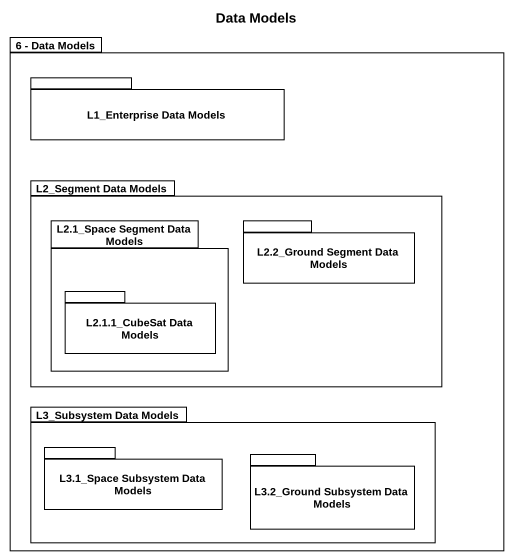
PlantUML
@startuml
title Data Models
package "6 - Data Models" as p6_Data_Models {
  package "L1_Enterprise Data Models" as L1_Enterprise_Data_Models {
  }
  package "L2_Segment Data Models" as L2_Segment_Data_Models {
    package "L2.1_Space Segment Data Models" as L2_1_Space_Segment_Data {
      package "L2.1.1_CubeSat Data Models" as L2_1_1_CubeSat_Data_Models {
      }
    }
    package "L2.2_Ground Segment Data Models" as L2_2_Ground_Segment_Data {
    }
  }
  package "L3_Subsystem Data Models" as L3_Subsystem_Data_Models {
    package "L3.1_Space Subsystem Data Models" as L3_1_Space_Subsystem_Data {
    }
    package "L3.2_Ground Subsystem Data Models" as L3_2_Ground_Subsystem_Data {
    }
  }
}
@enduml
